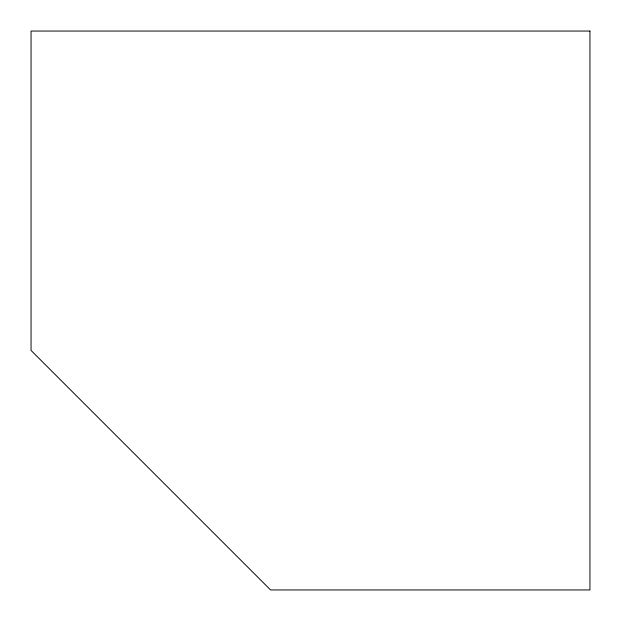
<?xml version="1.0" encoding="UTF-8"?>
<svg xmlns="http://www.w3.org/2000/svg" width="621" height="621" viewBox="0 0 621 621"><rect width="100%" height="100%" fill="white"/><g stroke="black" fill="none" stroke-linecap="round" stroke-linejoin="round"><path stroke-width="0.93" d="M589.95 31.05L31.05 31.05L31.05 350.423L270.577 589.95L589.95 589.95L589.95 31.05"/></g></svg>
